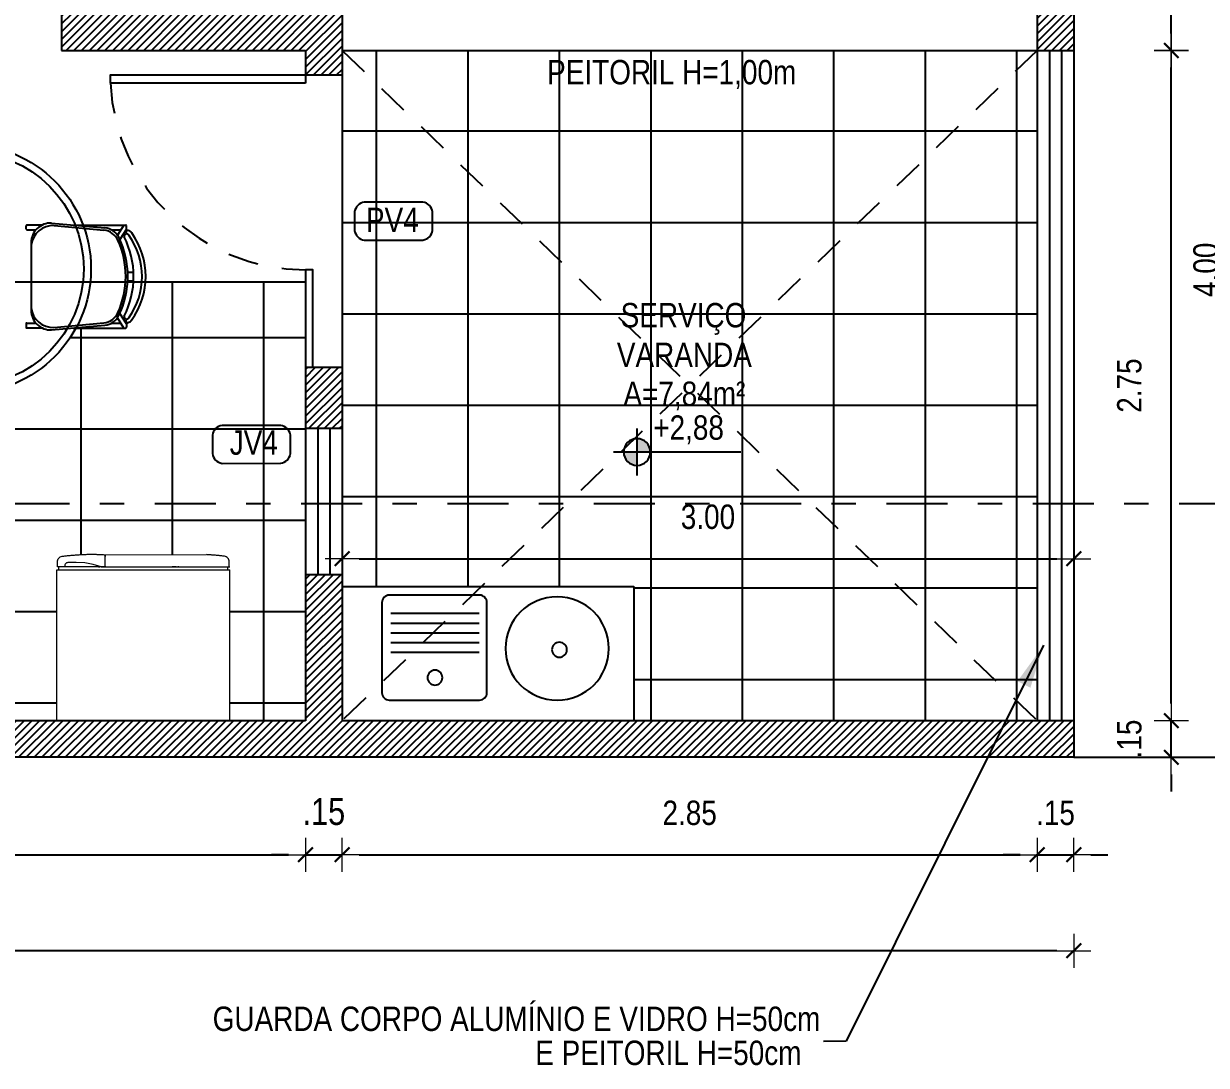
# Model space of a CAD drawing. Extents: x -263 to -176, y -135 to 681.
# Drawn here: x -217.447 to -212.598, y 646.416 to 650.691 of the extents above; entities that cross this region are included whole.
import ezdxf
from ezdxf.enums import TextEntityAlignment as Align

# ---------------------------------------------------------------- set-up
doc = ezdxf.new("R2010")
doc.units = 0
doc.header["$MEASUREMENT"] = 0
doc.header["$PDSIZE"] = -5
doc.linetypes.add('DASHDOT2', pattern=[0.5, 0.25, -0.125, 0, -0.125])
doc.linetypes.add('HIDDEN2', pattern=[0.1875, 0.125, -0.0625])
doc.layers.get('0').update_dxf_attribs({"linetype": 'CONTINUOUS'})
doc.layers.get('Defpoints').update_dxf_attribs({"linetype": 'CONTINUOUS'})
for name, color, linetype in [('01', 4, 'CONTINUOUS'), ('COBERTA', 6, 'CONTINUOUS'), ('COTA', 7, 'CONTINUOUS'), ('COTAS', 7, 'CONTINUOUS'), ('COTAS01', 7, 'CONTINUOUS'), ('DIVERSOS', 1, 'CONTINUOUS'), ('E-hatch', 8, 'CONTINUOUS'), ('E-txt-g', 3, 'CONTINUOUS'), ('ESPECIFICAÇÃO02', 7, 'CONTINUOUS'), ('LAYER7', 4, 'CONTINUOUS')]:
    doc.layers.add(name, color=color, linetype=linetype)
for name, color, linetype, lineweight in [('E-Cta-W', 7, 'CONTINUOUS', 20), ('E-Lay-9', 9, 'CONTINUOUS', 9), ('E-Pen-C', 4, 'CONTINUOUS', 15), ('E-Pen-G', 3, 'CONTINUOUS', 30), ('E-Txt-W', 7, 'CONTINUOUS', 20)]:
    doc.layers.add(name, color=color, linetype=linetype, lineweight=lineweight)
doc.styles.add('F2', font='swissc.ttf')
doc.styles.add('REG60', font='romans.shx', dxfattribs={"width": 0.8, "height": 0.15})
doc.styles.add('REG80', font='romans.shx', dxfattribs={"width": 0.8, "height": 0.2})
doc.dimstyles.new('DIMENSION-1', dxfattribs={"dimtxt": 0.11, "dimasz": 0.07, "dimexe": 1, "dimexo": 0, "dimgap": 0.12, "dimtad": 1, "dimzin": 7, "dimdsep": 46, "dimtxsty": 'F2', "dimblk1": 'TRACO', "dimblk2": 'TRACO', "dimsah": 1, "dimcen": 1, "dimse1": 1, "dimse2": 1, "dimclrd": 256, "dimclre": 256, "dimclrt": 6, "dimadec": 0, "dimazin": 0, "dimtfac": 1, "dimtix": 1, "dimtmove": 2, "dimatfit": 3, "dimldrblk": 'TRACO', "dimfxl": 1, "dimtolj": 1, "dimtzin": 0, "dimarcsym": 0})
doc.dimstyles.get("Standard").update_dxf_attribs({"dimtxt": 0.18, "dimasz": 0.18, "dimexe": 0.18, "dimexo": 0.0625, "dimgap": 0.09, "dimtad": 0, "dimtih": 1, "dimtoh": 1, "dimdec": 4, "dimzin": 0, "dimdsep": 46, "dimtxsty": 'Standard', "dimcen": 0.09, "dimadec": 0, "dimazin": 0, "dimtfac": 1, "dimtdec": 4, "dimtofl": 0, "dimtmove": 0, "dimatfit": 3, "dimfxl": 1, "dimtolj": 1, "dimtzin": 0, "dimarcsym": 0})
pattern_1 = [(90, (0, 0), (-0.375, 6e-17), []), (180, (0, 0), (-6e-17, -0.375), [])]

# ---------------------------------------------------------------- blocks, each defined once
blk = doc.blocks.new('A$C656368A0')
at = {"layer": 'COTAS01', "color": 8}
for p, q in [((0, 1.1964), (0, 0)), ((0, 1.1964), (0.5505, 1.1964)), ((0.1097, 0.997), (0.1097, 0.6345)), ((0.1497, 0.997), (0.1497, 0.6345)), ((0.1897, 0.997), (0.1897, 0.6345)), ((0.2298, 0.997), (0.2298, 0.6345)), ((0.2698, 0.997), (0.2698, 0.6345)), ((0, 0), (0.5505, 0))]:
    blk.add_line(p, q, dxfattribs=at)
for centre in [(0.3736, 0.8158), (0.2591, 0.3053)]:
    blk.add_circle(centre, 0.0307, dxfattribs=at)
at = {"layer": 'ESPECIFICAÇÃO02', "color": 8}
blk.add_lwpolyline([(0.4658, 0.6329, -0.414214), (0.4357, 0.6029), (0.0655, 0.6029, -0.414214), (0.0354, 0.6329), (0.0354, 1.0032, -0.414214), (0.0655, 1.0332), (0.4357, 1.0332, -0.414214), (0.4658, 1.0032)], format="xyb", close=True, dxfattribs=at)
blk.add_circle((0.2541, 0.3149), 0.212, dxfattribs=at)
blk = doc.blocks.new('Gelad-vs')
at = {"layer": 'E-Lay-9', "color": 8}
blk.add_line((-0.1988, 0.6175), (-0.1988, 0.6198), dxfattribs=at)
for points in [[(-0.7073, 0.5912), (-0.7069, 0.5951), (-0.7057, 0.5989), (-0.7042, 0.6024), (-0.7015, 0.6059), (-0.6984, 0.609), (-0.6949, 0.6109), (-0.6914, 0.6125), (-0.6876, 0.6136)], [(-0.7073, 0.5715), (-0.7073, 0.5912)], [(-0.6876, 0.6136), (-0.6841, 0.614), (-0.6806, 0.6144), (-0.6767, 0.6148), (-0.6733, 0.6152), (-0.6694, 0.6156), (-0.6659, 0.6159), (-0.662, 0.6163), (-0.6586, 0.6167), (-0.6551, 0.6171), (-0.6512, 0.6175), (-0.6477, 0.6179), (-0.6439, 0.6179), (-0.64, 0.6183), (-0.6365, 0.6186), (-0.6327, 0.619), (-0.6292, 0.6194), (-0.6257, 0.6194), (-0.6218, 0.6198), (-0.6183, 0.6198), (-0.6145, 0.6202)], [(-0.1988, 0.6198), (-0.6145, 0.6202)], [(-0.0027, 0.5715), (-0.0027, 0.5912), (-0.0031, 0.5951), (-0.0039, 0.5989), (-0.0058, 0.6024), (-0.0085, 0.6059), (-0.0112, 0.609), (-0.0147, 0.6109), (-0.0186, 0.6125), (-0.0224, 0.6136), (-0.0259, 0.614), (-0.0294, 0.6144), (-0.0333, 0.6148), (-0.0367, 0.6152), (-0.0406, 0.6156), (-0.0441, 0.6159), (-0.0476, 0.6163), (-0.0514, 0.6167), (-0.0549, 0.6171), (-0.0588, 0.6175), (-0.0623, 0.6179), (-0.0661, 0.6179), (-0.0696, 0.6183), (-0.0735, 0.6186), (-0.077, 0.619), (-0.0808, 0.6194), (-0.0843, 0.6194), (-0.0882, 0.6198), (-0.0917, 0.6198), (-0.0955, 0.6202), (-0.099, 0.6202), (-0.1029, 0.6206), (-0.1063, 0.6206), (-0.1102, 0.6206), (-0.1137, 0.621), (-0.1176, 0.621), (-0.121, 0.621), (-0.1249, 0.6214), (-0.1284, 0.6214), (-0.1323, 0.6214), (-0.1357, 0.6214), (-0.1396, 0.6214), (-0.1431, 0.6214), (-0.147, 0.6214), (-0.1504, 0.6214), (-0.1543, 0.6214), (-0.1578, 0.6214), (-0.1617, 0.6214), (-0.1651, 0.621), (-0.169, 0.621), (-0.1725, 0.621), (-0.1763, 0.6206), (-0.1798, 0.6206), (-0.1837, 0.6206), (-0.1872, 0.6202), (-0.1907, 0.6202), (-0.1945, 0.6198), (-0.1988, 0.6198)], [(-0.1988, 0.6159), (-0.1988, 0.6186)], [(-0.1988, 0.5695), (-0.1988, 0.6186), (-0.1988, 0.614)], [(-0.1988, 0.6175), (-0.1988, 0.6179)], [(-0.1988, 0.6167), (-0.1988, 0.6171)], [(-0.1988, 0.6159), (-0.1988, 0.6156), (-0.1988, 0.6156), (-0.1988, 0.6156), (-0.1988, 0.6156), (-0.1988, 0.6152), (-0.1988, 0.6152), (-0.1988, 0.6148), (-0.1988, 0.6148), (-0.1988, 0.6148), (-0.1988, 0.6144), (-0.1988, 0.614), (-0.1988, 0.6136), (-0.1988, 0.6136), (-0.1988, 0.6132), (-0.1988, 0.6128)], [(-0.1988, 0.6156), (-0.1988, 0.6159)], [(-0.1988, 0.6148), (-0.1988, 0.6156)], [(-0.1988, 0.614), (-0.1988, 0.6144)], [(-0.1988, 0.5695), (-0.1988, 0.614)], [(-0.1988, 0.6128), (-0.1988, 0.6128), (-0.1988, 0.6132)], [(-0.1988, 0.5707), (-0.1988, 0.6128)], [(-0.1821, 0.5695), (-0.1489, 0.5796), (-0.1149, 0.5858), (-0.0801, 0.5885), (-0.0456, 0.5873)], [(-0.0456, 0.5873), (-0.0433, 0.5869), (-0.0406, 0.5862), (-0.0383, 0.5846), (-0.0364, 0.5827), (-0.0348, 0.5808), (-0.0336, 0.5784), (-0.0329, 0.5757), (-0.0329, 0.5734)], [(-0.1988, 0.5695), (-0.71, 0.5695)], [(-0.71, -0.0613), (-0.71, 0.5572)], [(0, 0.5572), (-0.71, 0.5572)], [(-0.7073, 0.5711), (-0.7073, 0.5711), (-0.7073, 0.5711), (-0.7073, 0.5711), (-0.7073, 0.5711), (-0.7073, 0.5711), (-0.7073, 0.5711), (-0.7073, 0.5707), (-0.7069, 0.5699), (-0.7061, 0.5695), (-0.7057, 0.5695), (-0.7057, 0.5695), (-0.7057, 0.5695), (-0.7057, 0.5695), (-0.7057, 0.5695), (-0.7057, 0.5695)], [(-0.5012, 0.5695), (-0.7054, 0.5695)], [(-0.7015, 0.5572), (-0.7015, 0.5695)], [(-0.6791, 0.5695), (-0.6791, 0.5695), (-0.6791, 0.5695), (-0.6791, 0.5695), (-0.6791, 0.5695), (-0.6791, 0.5695), (-0.6791, 0.5695)], [(-0.5012, 0.5695), (-0.5, 0.5695), (-0.4989, 0.5695), (-0.4973, 0.5695), (-0.4969, 0.5695), (-0.4962, 0.5695)], [(-0.4989, 0.5695), (-0.5, 0.5695)], [(-0.4962, 0.5695), (-0.4962, 0.5695)], [(-0.4904, 0.5695), (-0.4904, 0.5695), (-0.4907, 0.5695), (-0.4907, 0.5695), (-0.4915, 0.5695), (-0.4919, 0.5695), (-0.4923, 0.5695), (-0.4927, 0.5695), (-0.4934, 0.5695), (-0.4942, 0.5695), (-0.495, 0.5695), (-0.4958, 0.5695), (-0.4962, 0.5695)], [(-0.4962, 0.5695), (-0.4962, 0.5695)], [(-0.4904, 0.5695), (-0.4737, 0.5695)], [(-0.4745, 0.5695), (-0.4904, 0.5695), (-0.4904, 0.5695), (-0.4904, 0.5695), (-0.4904, 0.5695), (-0.4904, 0.5695)], [(-0.2289, 0.5695), (-0.2289, 0.5695), (-0.2289, 0.5695), (-0.2289, 0.5695), (-0.2289, 0.5695), (-0.2289, 0.5695), (-0.2289, 0.5695), (-0.2289, 0.5695), (-0.2289, 0.5695), (-0.2289, 0.5695), (-0.2289, 0.5695), (-0.2289, 0.5695), (-0.2289, 0.5695), (-0.2289, 0.5695), (-0.2289, 0.5695), (-0.2289, 0.5695), (-0.2289, 0.5695), (-0.2289, 0.5695), (-0.2289, 0.5695), (-0.2289, 0.5695), (-0.2289, 0.5695)], [(-0.1988, 0.5722), (-0.1988, 0.5715)], [(-0.1988, 0.5695), (-0.1988, 0.5695), (-0.1988, 0.5695), (-0.1988, 0.5695), (-0.1988, 0.5707)], [(-0.1988, 0.5695), (-0.1988, 0.5707)], [(-0.1821, 0.5695), (-0.1988, 0.5695)], [(-0.198, 0.5695), (-0.198, 0.5695), (-0.198, 0.5695), (-0.198, 0.5695), (-0.198, 0.5695), (-0.198, 0.5695), (-0.198, 0.5695), (-0.198, 0.5695), (-0.198, 0.5695), (-0.198, 0.5695), (-0.198, 0.5695), (-0.198, 0.5695), (-0.198, 0.5695)], [(-0.198, 0.5695), (-0.1821, 0.5695), (-0.1821, 0.5695), (-0.1821, 0.5695), (-0.1821, 0.5695), (-0.1821, 0.5695)], [(-0.1821, 0.5695), (-0.1818, 0.5695), (-0.1818, 0.5695), (-0.1814, 0.5695), (-0.181, 0.5695), (-0.1806, 0.5695), (-0.1802, 0.5695), (-0.1798, 0.5695), (-0.1791, 0.5695), (-0.1783, 0.5695), (-0.1775, 0.5695), (-0.1763, 0.5695), (-0.1763, 0.5695)], [(-0.1763, 0.5695), (-0.1763, 0.5695)], [(-0.1763, 0.5695), (-0.1763, 0.5695)], [(-0.1709, 0.5695), (-0.1725, 0.5695), (-0.1736, 0.5695), (-0.1752, 0.5695), (-0.1756, 0.5695), (-0.1763, 0.5695)], [(-0.1736, 0.5695), (-0.1725, 0.5695)], [(-0.1709, 0.5695), (-0.0046, 0.5695)], [(-0.0329, 0.5715), (-0.0329, 0.5734)], [(-0.0329, 0.5715), (-0.0329, 0.5711), (-0.0325, 0.5711), (-0.0325, 0.5707), (-0.0325, 0.5707), (-0.0321, 0.5703), (-0.0321, 0.5703), (-0.0321, 0.5699), (-0.0317, 0.5699), (-0.0313, 0.5695), (-0.0313, 0.5695), (-0.0309, 0.5695), (-0.0309, 0.5695)], [(-0.0309, 0.5695), (-0.0309, 0.5695), (-0.0309, 0.5695), (-0.0309, 0.5695), (-0.0309, 0.5695), (-0.0309, 0.5695), (-0.0309, 0.5695), (-0.0309, 0.5695), (-0.0309, 0.5695)], [(-0.0085, 0.5572), (-0.0085, 0.5695)], [(-0.0046, 0.5695), (-0.0046, 0.5695), (-0.0046, 0.5695), (-0.0046, 0.5695), (-0.0046, 0.5695), (-0.0046, 0.5695), (-0.0046, 0.5695), (-0.0039, 0.5695), (-0.0035, 0.5699), (-0.0031, 0.5707), (-0.0031, 0.5711), (-0.0031, 0.5711), (-0.0031, 0.5711), (-0.0031, 0.5711), (-0.0031, 0.5711), (-0.0031, 0.5715)], [(0, -0.0613), (0, 0.5572)], [(0, -0.0613), (-0.71, -0.0613)]]:
    blk.add_lwpolyline(points, dxfattribs=at)
blk = doc.blocks.new('TRACO')
at = {"layer": 'E-Pen-C'}
for p, q in [((0, 1), (0, -1)), ((-1, 0), (1, 0))]:
    blk.add_line(p, q, dxfattribs=at)
at = {"layer": 'E-Pen-G'}
blk.add_line((-0.424, -0.424), (0.424, 0.424), dxfattribs=at)
blk = doc.blocks.new('*D394')
at = {"color": 4, "lineweight": -2}
blk.add_line((-220.0713, 647.2806), (-216.3613, 647.2806), dxfattribs=at)
at = {"layer": 'Defpoints', "color": 0, "linetype": 'Continuous'}
for p in [(-220.1413, 647.8305), (-216.2913, 647.8305), (-216.2913, 647.2806)]:
    blk.add_point(p, dxfattribs=at)
at = {"color": 4, "linetype": 'Continuous', "lineweight": -2, "xscale": 0.07, "yscale": 0.07, "zscale": 0.07, "rotation": 180}
blk.add_blockref('TRACO', (-220.1413, 647.2806), dxfattribs=at)
at = {"color": 4, "linetype": 'Continuous', "lineweight": -2, "xscale": 0.07, "yscale": 0.07, "zscale": 0.07}
blk.add_blockref('TRACO', (-216.2913, 647.2806), dxfattribs=at)
at = {"color": 4, "linetype": 'Continuous', "insert": (-218.2163, 647.452), "char_height": 0.1, "attachment_point": 5, "style": 'F2'}
blk.add_mtext('\\A1;3.85', dxfattribs=at)
blk = doc.blocks.new('*D395')
at = {"color": 4, "lineweight": -2}
for p, q in [((-216.3613, 647.2806), (-216.4313, 647.2806)), ((-216.2913, 647.2806), (-216.1413, 647.2806)), ((-216.0713, 647.2806), (-216.0013, 647.2806))]:
    blk.add_line(p, q, dxfattribs=at)
at = {"layer": 'Defpoints', "color": 0, "linetype": 'Continuous'}
for p in [(-216.2913, 647.8305), (-216.1413, 647.8305), (-216.1413, 647.2806)]:
    blk.add_point(p, dxfattribs=at)
at = {"color": 4, "linetype": 'Continuous', "lineweight": -2, "xscale": 0.07, "yscale": 0.07, "zscale": 0.07}
blk.add_blockref('TRACO', (-216.2913, 647.2806), dxfattribs=at)
at = {"color": 4, "linetype": 'Continuous', "lineweight": -2, "xscale": 0.07, "yscale": 0.07, "zscale": 0.07, "rotation": 180}
blk.add_blockref('TRACO', (-216.1413, 647.2806), dxfattribs=at)
at = {"color": 4, "linetype": 'Continuous', "insert": (-216.2163, 647.4571), "char_height": 0.11, "attachment_point": 5, "style": 'F2'}
blk.add_mtext('\\A1;.15', dxfattribs=at)
blk = doc.blocks.new('*D396')
at = {"color": 4, "lineweight": -2}
blk.add_line((-216.0713, 647.2806), (-213.3613, 647.2806), dxfattribs=at)
at = {"layer": 'Defpoints', "color": 0, "linetype": 'Continuous'}
for p in [(-216.1413, 647.8305), (-213.2913, 647.8305), (-213.2913, 647.2806)]:
    blk.add_point(p, dxfattribs=at)
at = {"color": 4, "linetype": 'Continuous', "lineweight": -2, "xscale": 0.07, "yscale": 0.07, "zscale": 0.07, "rotation": 180}
blk.add_blockref('TRACO', (-216.1413, 647.2806), dxfattribs=at)
at = {"color": 4, "linetype": 'Continuous', "lineweight": -2, "xscale": 0.07, "yscale": 0.07, "zscale": 0.07}
blk.add_blockref('TRACO', (-213.2913, 647.2806), dxfattribs=at)
at = {"color": 4, "linetype": 'Continuous', "insert": (-214.7163, 647.452), "char_height": 0.1, "attachment_point": 5, "style": 'F2'}
blk.add_mtext('\\A1;2.85', dxfattribs=at)
blk = doc.blocks.new('*D397')
at = {"color": 4, "lineweight": -2}
for p, q in [((-213.3613, 647.2806), (-213.4313, 647.2806)), ((-213.2913, 647.2806), (-213.1413, 647.2806)), ((-213.0713, 647.2806), (-213.0013, 647.2806))]:
    blk.add_line(p, q, dxfattribs=at)
at = {"layer": 'Defpoints', "color": 0, "linetype": 'Continuous'}
for p in [(-213.2913, 647.8305), (-213.1413, 647.8305), (-213.1413, 647.2806)]:
    blk.add_point(p, dxfattribs=at)
at = {"color": 4, "linetype": 'Continuous', "lineweight": -2, "xscale": 0.07, "yscale": 0.07, "zscale": 0.07}
blk.add_blockref('TRACO', (-213.2913, 647.2806), dxfattribs=at)
at = {"color": 4, "linetype": 'Continuous', "lineweight": -2, "xscale": 0.07, "yscale": 0.07, "zscale": 0.07, "rotation": 180}
blk.add_blockref('TRACO', (-213.1413, 647.2806), dxfattribs=at)
at = {"color": 4, "linetype": 'Continuous', "insert": (-213.2163, 647.452), "char_height": 0.1, "attachment_point": 5, "style": 'F2'}
blk.add_mtext('\\A1;.15', dxfattribs=at)
blk = doc.blocks.new('*D398')
at = {"color": 4, "lineweight": -2}
for p, q in [((-212.7416, 647.9005), (-212.7416, 647.9705)), ((-212.7416, 647.6805), (-212.7416, 647.8305)), ((-212.7416, 647.6105), (-212.7416, 647.5405))]:
    blk.add_line(p, q, dxfattribs=at)
at = {"layer": 'Defpoints', "color": 0, "linetype": 'Continuous'}
for p in [(-213.1413, 647.8305), (-212.7416, 647.8305), (-213.1413, 647.6805)]:
    blk.add_point(p, dxfattribs=at)
at = {"color": 4, "linetype": 'Continuous', "lineweight": -2, "xscale": 0.07, "yscale": 0.07, "zscale": 0.07}
for p, rotation in [((-212.7416, 647.8305), 270), ((-212.7416, 647.6805), 90)]:
    blk.add_blockref('TRACO', p, dxfattribs=dict(at, rotation=rotation))
at = {"color": 4, "linetype": 'Continuous', "insert": (-212.913, 647.7555), "char_height": 0.1, "attachment_point": 5, "rotation": 90, "style": 'F2'}
blk.add_mtext('\\A1;.15', dxfattribs=at)
blk = doc.blocks.new('*D399')
at = {"color": 4, "lineweight": -2}
blk.add_line((-212.7416, 647.9005), (-212.7416, 650.5105), dxfattribs=at)
at = {"layer": 'Defpoints', "color": 0, "linetype": 'Continuous'}
for p in [(-213.1413, 650.5805), (-212.7416, 650.5805), (-213.1413, 647.8305)]:
    blk.add_point(p, dxfattribs=at)
at = {"color": 4, "linetype": 'Continuous', "lineweight": -2, "xscale": 0.07, "yscale": 0.07, "zscale": 0.07}
for p, rotation in [((-212.7416, 650.5805), 90), ((-212.7416, 647.8305), 270)]:
    blk.add_blockref('TRACO', p, dxfattribs=dict(at, rotation=rotation))
at = {"color": 4, "linetype": 'Continuous', "insert": (-212.913, 649.2055), "char_height": 0.1, "attachment_point": 5, "rotation": 90, "style": 'F2'}
blk.add_mtext('\\A1;2.75', dxfattribs=at)
blk = doc.blocks.new('*D400')
at = {"color": 4, "lineweight": -2}
blk.add_line((-212.7416, 650.6505), (-212.7416, 651.4605), dxfattribs=at)
at = {"layer": 'Defpoints', "color": 0, "linetype": 'Continuous'}
for p in [(-213.2913, 651.5305), (-212.7416, 651.5305), (-213.1413, 650.5805)]:
    blk.add_point(p, dxfattribs=at)
at = {"color": 4, "linetype": 'Continuous', "lineweight": -2, "xscale": 0.07, "yscale": 0.07, "zscale": 0.07}
for p, rotation in [((-212.7416, 651.5305), 90), ((-212.7416, 650.5805), 270)]:
    blk.add_blockref('TRACO', p, dxfattribs=dict(at, rotation=rotation))
at = {"color": 4, "linetype": 'Continuous', "insert": (-212.913, 651.0555), "char_height": 0.1, "attachment_point": 5, "rotation": 90, "style": 'F2'}
blk.add_mtext('\\A1;.95', dxfattribs=at)
blk = doc.blocks.new('*D402')
at = {"color": 4, "lineweight": -2}
blk.add_line((-212.4292, 647.7505), (-212.4292, 651.6105), dxfattribs=at)
at = {"layer": 'Defpoints', "color": 0, "linetype": 'Continuous'}
for p in [(-213.1413, 651.6805), (-212.4292, 651.6805), (-213.1413, 647.6805)]:
    blk.add_point(p, dxfattribs=at)
at = {"color": 4, "linetype": 'Continuous', "lineweight": -2, "xscale": 0.07, "yscale": 0.07, "zscale": 0.07}
for p, rotation in [((-212.4292, 651.6805), 90), ((-212.4292, 647.6805), 270)]:
    blk.add_blockref('TRACO', p, dxfattribs=dict(at, rotation=rotation))
at = {"color": 4, "linetype": 'Continuous', "insert": (-212.6005, 649.6805), "char_height": 0.1, "attachment_point": 5, "rotation": 90, "style": 'F2'}
blk.add_mtext('\\A1;4.00', dxfattribs=at)
blk = doc.blocks.new('*D407')
at = {"color": 4, "lineweight": -2}
blk.add_line((-221.0213, 651.8916), (-217.3613, 651.8916), dxfattribs=at)
at = {"layer": 'Defpoints', "color": 0, "linetype": 'Continuous'}
for p in [(-217.2913, 651.8916), (-217.2913, 650.7305), (-221.0913, 649.9305)]:
    blk.add_point(p, dxfattribs=at)
at = {"color": 4, "linetype": 'Continuous', "lineweight": -2, "xscale": 0.07, "yscale": 0.07, "zscale": 0.07, "rotation": 180}
blk.add_blockref('TRACO', (-221.0913, 651.8916), dxfattribs=at)
at = {"color": 4, "linetype": 'Continuous', "lineweight": -2, "xscale": 0.07, "yscale": 0.07, "zscale": 0.07}
blk.add_blockref('TRACO', (-217.2913, 651.8916), dxfattribs=at)
at = {"color": 4, "linetype": 'Continuous', "insert": (-219.1913, 652.0629), "char_height": 0.1, "attachment_point": 5, "style": 'F2'}
blk.add_mtext('\\A1;3.80', dxfattribs=at)
blk = doc.blocks.new('*D409')
at = {"color": 4, "lineweight": -2}
blk.add_line((-217.0713, 651.8916), (-216.3613, 651.8916), dxfattribs=at)
at = {"layer": 'Defpoints', "color": 0, "linetype": 'Continuous'}
for p in [(-216.2913, 651.8916), (-217.1413, 651.5305), (-216.2913, 650.5805)]:
    blk.add_point(p, dxfattribs=at)
at = {"color": 4, "linetype": 'Continuous', "lineweight": -2, "xscale": 0.07, "yscale": 0.07, "zscale": 0.07, "rotation": 180}
blk.add_blockref('TRACO', (-217.1413, 651.8916), dxfattribs=at)
at = {"color": 4, "linetype": 'Continuous', "lineweight": -2, "xscale": 0.07, "yscale": 0.07, "zscale": 0.07}
blk.add_blockref('TRACO', (-216.2913, 651.8916), dxfattribs=at)
at = {"color": 4, "linetype": 'Continuous', "insert": (-216.7163, 652.0629), "char_height": 0.1, "attachment_point": 5, "style": 'F2'}
blk.add_mtext('\\A1;.85', dxfattribs=at)
blk = doc.blocks.new('*D410')
at = {"color": 4, "lineweight": -2}
for p, q in [((-216.3613, 651.8916), (-216.4313, 651.8916)), ((-216.2913, 651.8916), (-216.1413, 651.8916)), ((-216.0713, 651.8916), (-216.0013, 651.8916))]:
    blk.add_line(p, q, dxfattribs=at)
at = {"layer": 'Defpoints', "color": 0, "linetype": 'Continuous'}
for p in [(-216.1413, 651.8916), (-216.1413, 650.7305), (-216.2913, 650.5805)]:
    blk.add_point(p, dxfattribs=at)
at = {"color": 4, "linetype": 'Continuous', "lineweight": -2, "xscale": 0.07, "yscale": 0.07, "zscale": 0.07}
blk.add_blockref('TRACO', (-216.2913, 651.8916), dxfattribs=at)
at = {"color": 4, "linetype": 'Continuous', "lineweight": -2, "xscale": 0.07, "yscale": 0.07, "zscale": 0.07, "rotation": 180}
blk.add_blockref('TRACO', (-216.1413, 651.8916), dxfattribs=at)
at = {"color": 4, "linetype": 'Continuous', "insert": (-216.2163, 652.0629), "char_height": 0.1, "attachment_point": 5, "style": 'F2'}
blk.add_mtext('\\A1;.15', dxfattribs=at)
blk = doc.blocks.new('*D414')
at = {"color": 4, "lineweight": -2}
blk.add_line((-213.2113, 646.8867), (-228.7713, 646.8867), dxfattribs=at)
at = {"layer": 'Defpoints', "color": 0, "linetype": 'Continuous'}
for p in [(-228.8413, 647.6805), (-213.1413, 647.6805), (-228.8413, 646.8867)]:
    blk.add_point(p, dxfattribs=at)
at = {"color": 4, "linetype": 'Continuous', "lineweight": -2, "xscale": 0.07, "yscale": 0.07, "zscale": 0.07, "rotation": 180}
blk.add_blockref('TRACO', (-228.8413, 646.8867), dxfattribs=at)
at = {"color": 4, "linetype": 'Continuous', "lineweight": -2, "xscale": 0.07, "yscale": 0.07, "zscale": 0.07}
blk.add_blockref('TRACO', (-213.1413, 646.8867), dxfattribs=at)
at = {"color": 4, "linetype": 'Continuous', "insert": (-220.9913, 647.058), "char_height": 0.1, "attachment_point": 5, "style": 'F2'}
blk.add_mtext('\\A1;15.70', dxfattribs=at)
blk = doc.blocks.new('*D424')
at = {"color": 4, "lineweight": -2}
blk.add_line((-216.0713, 648.4953), (-213.2113, 648.4953), dxfattribs=at)
at = {"layer": 'Defpoints', "color": 0, "linetype": 'Continuous'}
for p in [(-213.1413, 648.6589), (-213.1413, 648.4953), (-216.1413, 648.4305)]:
    blk.add_point(p, dxfattribs=at)
at = {"color": 4, "linetype": 'Continuous', "lineweight": -2, "xscale": 0.07, "yscale": 0.07, "zscale": 0.07, "rotation": 180}
blk.add_blockref('TRACO', (-216.1413, 648.4953), dxfattribs=at)
at = {"color": 4, "linetype": 'Continuous', "lineweight": -2, "xscale": 0.07, "yscale": 0.07, "zscale": 0.07}
blk.add_blockref('TRACO', (-213.1413, 648.4953), dxfattribs=at)
at = {"color": 4, "linetype": 'Continuous', "insert": (-214.6413, 648.6666), "char_height": 0.1, "attachment_point": 5, "style": 'F2'}
blk.add_mtext('\\A1;3.00', dxfattribs=at)
blk = doc.blocks.new('TXT-AMB75')
at = {"layer": 'E-txt-g', "style": 'REG80', "width": 0.8, "flags": 8}
blk.add_attdef('TXT', text='', height=0.2, dxfattribs=at).set_placement((0.0055, 0.2964), align=Align.CENTER)
at = {"layer": 'E-Txt-W', "style": 'REG60', "width": 0.8, "flags": 8}
blk.add_attdef('TXT', text='', height=0.15, dxfattribs=at).set_placement((0.0055, 0.0271), align=Align.CENTER)
blk = doc.blocks.new('NIVEL')
at = {"layer": 'DIVERSOS'}
h = blk.add_hatch(color=7, dxfattribs=at)
h.paths.add_polyline_path([(0, 0.137, 0.414214), (-0.137, 0), (0, 0)])
h.paths.add_polyline_path([(0, 0), (0, -0.137, 0.414214), (0.137, 0)])
at = {"layer": 'DIVERSOS', "color": 7}
for p, q in [((0, 0.242), (0, -0.242)), ((1.067, 0), (-0.242, 0))]:
    blk.add_line(p, q, dxfattribs=at)
blk.add_circle((0, 0), 0.137, dxfattribs=at)

msp = doc.modelspace()

# ---------------------------------------------------------------- hatches: boundary and pattern name
h = msp.add_hatch()
h.set_pattern_fill('ANSI37,_O', color=8, scale=3, angle=45)
h.set_pattern_definition(pattern_1)
h.paths.add_polyline_path([(-214.7163, 649.2055), (-213.2913, 650.5805), (-216.1413, 650.5805)])
h.paths.add_polyline_path([(-215.2188, 648.7206), (-214.9854, 648.9458, -0.290997), (-214.9431, 648.9866), (-214.7163, 649.2055), (-216.1413, 650.5805), (-216.1413, 650.4805), (-216.1413, 649.2805), (-216.1413, 649.0305), (-216.1413, 648.7206)])
h.paths.add_polyline_path([(-214.7163, 649.2055), (-214.2138, 648.7206), (-213.2913, 648.7206), (-213.2913, 650.5805)])
h.paths.add_polyline_path([(-214.2138, 648.7206), (-213.2913, 647.8305), (-213.2913, 648.7206)])
h.paths.add_polyline_path([(-214.8774, 648.9329, -1), (-214.987, 648.9329), (-214.9988, 648.9329), (-215.2188, 648.7206), (-214.2138, 648.7206), (-214.7163, 649.2055), (-214.9322, 648.9972), (-214.9322, 648.9877, -0.414214)])
h = msp.add_hatch()
h.set_pattern_fill('ANSI37,_O', color=8, scale=3, angle=45)
h.set_pattern_definition([(90, (-5.337, -84.472), (-0.375, 6e-17), []), (180, (-5.337, -84.472), (-6e-17, -0.375), [])])
h.paths.add_polyline_path([(-216.2913, 649.0589), (-216.2913, 649.2805), (-216.2913, 649.6305), (-216.9471, 649.6305, -0.1388), (-217.004, 649.4743, -0.127413), (-217.0146, 649.4655, -0.479601), (-217.0268, 649.4668), (-217.0257, 649.4585), (-217.0257, 649.4446, -0.414214), (-217.0287, 649.4416), (-217.2326, 649.4417, -0.171632), (-217.485, 649.2138), (-217.4851, 649.0101), (-217.502, 649.0101), (-217.5102, 649.0112, -0.479601), (-217.509, 648.999, -0.127408), (-217.5178, 648.9884, -0.323091), (-217.875, 648.9886, -0.127413), (-217.8838, 648.9992, -0.479601), (-217.8825, 649.0114), (-217.8907, 649.0103), (-217.9046, 649.0103, -0.414214), (-217.9076, 649.0133), (-217.9075, 649.2276, -0.157209), (-218.1318, 649.446), (-218.3477, 649.4461), (-218.3477, 649.463), (-218.3466, 649.4712, -0.479601), (-218.3588, 649.47, -0.127408), (-218.3694, 649.4788, -0.135022), (-218.4258, 649.6305), (-219.2913, 649.6305), (-219.2913, 649.3305), (-220.1413, 649.3305), (-220.1413, 649.1805), (-220.1413, 649.1305), (-219.4913, 649.1305), (-219.4913, 649.0873), (-219.4713, 649.0873), (-219.4713, 649.0474), (-219.4913, 649.0474), (-219.4913, 648.9803), (-219.4713, 648.9803), (-219.4713, 648.9404), (-219.4913, 648.9404), (-219.4913, 648.8539), (-219.4713, 648.8539), (-219.4713, 648.814), (-219.4913, 648.814), (-219.4913, 648.747), (-219.4713, 648.747), (-219.4713, 648.7071), (-219.4913, 648.7071), (-219.4913, 648.6206), (-219.4713, 648.6206), (-219.4713, 648.5807), (-219.4913, 648.5807), (-219.4913, 648.5136), (-219.4713, 648.5136), (-219.4713, 648.4737), (-219.4913, 648.4737), (-219.4913, 648.4305), (-220.1413, 648.4305), (-220.1413, 648.3305), (-217.5639, 648.3305), (-217.5639, 647.8305), (-217.3115, 647.8305), (-217.3115, 648.4489), (-217.303, 648.4489), (-217.303, 648.4613), (-217.3069, 648.4613), (-217.3088, 648.4613), (-217.3088, 648.4849), (-217.3076, 648.4907), (-217.3057, 648.4942), (-217.3008, 648.5005), (-217.2968, 648.5027), (-217.2904, 648.5052), (-217.2856, 648.5058), (-217.2821, 648.5062), (-217.2782, 648.5066), (-217.2748, 648.5069), (-217.2709, 648.5073), (-217.2674, 648.5077), (-217.2639, 648.5081), (-217.2601, 648.5085), (-217.2566, 648.5089), (-217.2527, 648.5093), (-217.2492, 648.5096), (-217.2454, 648.5096), (-217.2419, 648.51), (-217.238, 648.5104), (-217.2311, 648.5112), (-217.2272, 648.5112), (-217.2233, 648.5116), (-217.2198, 648.5116), (-217.216, 648.512), (-217.2125, 648.512), (-217.2086, 648.5124), (-217.2013, 648.5124), (-217.1978, 648.5127), (-217.1904, 648.5127), (-217.1866, 648.5131), (-217.1831, 648.5131), (-217.1792, 648.5131), (-217.1758, 648.5131), (-217.1719, 648.5131), (-217.1684, 648.5131), (-217.1645, 648.5131), (-217.1611, 648.5131), (-217.1572, 648.5131), (-217.1537, 648.5131), (-217.1498, 648.5131), (-217.1464, 648.5127), (-217.1425, 648.5127), (-217.139, 648.5127), (-217.1351, 648.5124), (-217.1317, 648.5124), (-217.1278, 648.5124), (-217.1243, 648.512), (-217.1208, 648.512), (-217.117, 648.5116), (-217.1127, 648.5116), (-216.697, 648.512), (-216.6931, 648.5116), (-216.6897, 648.5116), (-216.6858, 648.5112), (-216.6823, 648.5112), (-216.6788, 648.5108), (-216.675, 648.5104), (-216.6715, 648.51), (-216.6676, 648.5096), (-216.6638, 648.5096), (-216.6603, 648.5093), (-216.6564, 648.5089), (-216.6494, 648.5081), (-216.6456, 648.5077), (-216.6421, 648.5073), (-216.6382, 648.5069), (-216.6348, 648.5066), (-216.6309, 648.5062), (-216.6274, 648.5058), (-216.6239, 648.5054), (-216.6201, 648.5042), (-216.6138, 648.5014), (-216.6079, 648.4956), (-216.6048, 648.4884), (-216.6042, 648.483), (-216.6042, 648.4613), (-216.61, 648.4613), (-216.61, 648.4489), (-216.6015, 648.4489), (-216.6015, 647.8305), (-216.2913, 647.8305), (-216.2913, 648.0419), (-216.2913, 648.4419), (-216.2913, 648.6589)])
h.paths.add_polyline_path([(-218.7376, 648.6538, -1), (-218.8472, 648.6538, -1)], flags=16)
h.paths.add_polyline_path([(-219.0153, 648.8044), (-218.2618, 648.8044), (-218.2618, 649.0023), (-219.0153, 649.0023)], flags=24)
h.paths.add_polyline_path([(-218.9795, 648.9865), (-218.2975, 648.9865), (-218.2975, 649.1594), (-218.9795, 649.1594)], flags=24)
h.paths.add_polyline_path([(-219.2003, 649.1361), (-218.0612, 649.1361), (-218.0612, 649.3254), (-219.2003, 649.3254)], flags=24)
h.paths.add_polyline_path([(-219.0726, 648.5733), (-219.0726, 648.8834), (-219.303, 648.8834), (-219.303, 648.5733)], flags=24)
h.paths.add_polyline_path([(-218.7587, 648.6406), (-218.3169, 648.6406), (-218.3169, 648.8379), (-218.7587, 648.8379)], flags=24)
h = msp.add_hatch()
h.set_pattern_fill('ANSI37,_O', color=8, scale=3, angle=45)
h.set_pattern_definition(pattern_1)
h.paths.add_polyline_path([(-216.1413, 648.8455), (-216.1413, 648.4305), (-216.1413, 648.381), (-215.5708, 648.381), (-215.0894, 648.8455)])
h.paths.add_polyline_path([(-214.9448, 648.381), (-214.9448, 647.8305), (-213.2913, 647.8305), (-214.3431, 648.8455), (-215.0894, 648.8455), (-215.5708, 648.381)])
at = {"layer": 'E-hatch'}
h = msp.add_hatch(dxfattribs=at)
h.set_pattern_fill('ANSI31', color=256, scale=0.18, style=0)
h.paths.add_polyline_path([(-219.7895, 651.6805), (-219.7895, 651.5305), (-219.0831, 651.5305), (-216.1413, 651.5305), (-213.2913, 651.5305), (-213.2913, 650.5805), (-213.1413, 650.5805), (-213.1413, 651.6805)])
h = msp.add_hatch(dxfattribs=at)
h.set_pattern_fill('ANSI31', color=256, scale=0.18, style=0)
h.paths.add_polyline_path([(-217.2913, 650.7305), (-217.2913, 650.5805), (-216.2913, 650.5805), (-216.2913, 650.4805), (-216.1413, 650.4805), (-216.1413, 650.7305)])
h = msp.add_hatch(dxfattribs=at)
h.set_pattern_fill('ANSI31', color=256, scale=0.18, style=0)
h.paths.add_polyline_path([(-213.1413, 647.6805), (-213.1413, 647.8305), (-216.1413, 647.8305), (-216.1413, 648.381), (-216.1413, 648.4305), (-216.2913, 648.4305), (-216.2913, 647.8305), (-219.7895, 647.8305), (-219.7895, 647.6805)])
h.paths.add_polyline_path([(-216.2913, 649.0305), (-216.1413, 649.0305), (-216.1413, 649.2805), (-216.2913, 649.2805)])

# ---------------------------------------------------------------- linework, layer by layer
at = {"color": 5, "linetype": 'Continuous'}
for p, q in [((-213.1413, 651.6805), (-213.1413, 650.5805)), ((-213.2913, 651.5305), (-213.2913, 650.5805)), ((-217.2913, 650.7305), (-217.2913, 650.5805)), ((-216.1413, 650.7305), (-216.1413, 650.4805)), ((-217.2913, 650.5805), (-216.2913, 650.5805)), ((-216.2913, 650.5805), (-216.2913, 650.4805)), ((-213.2913, 650.5805), (-213.1413, 650.5805)), ((-216.2913, 650.4805), (-216.1413, 650.4805)), ((-216.2913, 649.2805), (-216.2913, 649.0305)), ((-216.2913, 649.2805), (-216.1413, 649.2805)), ((-216.1413, 649.2805), (-216.1413, 649.0305)), ((-216.2913, 649.0305), (-216.1413, 649.0305)), ((-216.2913, 648.4305), (-216.2913, 648.4305)), ((-216.2913, 648.4305), (-216.2913, 647.8305)), ((-216.2913, 648.4305), (-216.1413, 648.4305)), ((-216.1413, 648.4305), (-216.1413, 647.8305)), ((-216.1413, 648.0419), (-216.1413, 647.8305)), ((-216.2913, 647.8305), (-220.1413, 647.8305)), ((-213.1413, 647.8305), (-216.1413, 647.8305)), ((-213.1413, 647.8305), (-213.1413, 647.6805)), ((-213.1413, 647.6805), (-228.8413, 647.6805))]:
    msp.add_line(p, q, dxfattribs=at)
at = {"color": 6, "linetype": 'Continuous'}
msp.add_line((-216.1413, 650.5805), (-213.2913, 650.5805), dxfattribs=at)
at = {"color": 8, "linetype": 'HIDDEN2'}
for p, q in [((-216.1413, 650.5805), (-213.2913, 647.8305)), ((-213.2913, 650.5805), (-216.1413, 647.8305))]:
    msp.add_line(p, q, dxfattribs=at)
at = {"color": 8, "linetype": 'Continuous'}
for p, q in [((-213.2913, 650.5805), (-213.2913, 647.8305)), ((-213.1413, 650.5805), (-213.1413, 647.8305)), ((-216.1413, 650.4805), (-216.1413, 649.2805)), ((-219.2913, 649.6305), (-216.2913, 649.6305)), ((-216.2913, 649.0305), (-216.2913, 648.4305)), ((-216.1413, 649.0305), (-216.1413, 648.4305))]:
    msp.add_line(p, q, dxfattribs=at)
at = {"color": 7, "linetype": 'Continuous'}
for p, q in [((-213.2413, 650.5805), (-213.2413, 647.8305)), ((-213.1913, 650.5805), (-213.1913, 647.8305)), ((-216.2413, 649.0305), (-216.2413, 648.4305)), ((-216.1913, 649.0305), (-216.1913, 648.4305))]:
    msp.add_line(p, q, dxfattribs=at)
at = {"color": 2, "linetype": 'DASHDOT2'}
msp.add_line((-210.0595, 648.7206), (-247.4084, 648.7206), dxfattribs=at)
at = {"color": 7, "linetype": 'Continuous'}
for points in [[(-216.2913, 650.4467), (-217.091, 650.4467), (-217.091, 650.4805), (-216.2913, 650.4805)], [(-216.2913, 649.2805), (-216.2613, 649.2805), (-216.2613, 649.6805), (-216.2913, 649.6805)]]:
    msp.add_lwpolyline(points, close=True, dxfattribs=at)
at = {"color": 8}
for radius in [0.51, 0.48]:
    msp.add_circle((-217.681, 649.6846), radius, dxfattribs=at)
at = {"color": 8, "linetype": 'HIDDEN2'}
msp.add_arc((-216.2909, 650.4813), 0.8008, 182.4771, 269.977, dxfattribs=at)
at = {"layer": '01', "color": 8}
for p, q in [((-217.4369, 649.8474, -5.8132), (-217.4369, 649.8614, -5.8132)), ((-217.4339, 649.8644, -5.8132), (-217.371, 649.8644, -5.8132)), ((-217.3325, 649.8723, -5.8132), (-217.1139, 649.8526, -5.8132)), ((-217.3225, 649.8618, -5.8132), (-217.1179, 649.8427, -5.8132)), ((-217.2442, 649.8643, -5.8132), (-217.0275, 649.8642, -5.8132)), ((-217.0359, 649.8642, -5.8132), (-217.0626, 649.8228, -5.8132)), ((-217.0255, 649.8472, -5.8132), (-217.0255, 649.8622, -5.8132)), ((-217.4339, 649.8444, -5.8132), (-217.3969, 649.8444, -5.8132)), ((-217.0865, 649.8442, -5.8132), (-217.0488, 649.8442, -5.8132)), ((-217.0255, 649.8473, -5.8132), (-217.053, 649.8048, -5.8132)), ((-217.4162, 649.7924, -5.8132), (-217.4163, 649.5138, -5.8132)), ((-217.0202, 649.6704, -5.8132), (-216.9966, 649.6704, -5.8132)), ((-217.0202, 649.6354, -5.8132), (-216.9967, 649.6354, -5.8132)), ((-217.0361, 649.4416, -5.8132), (-217.0628, 649.4831, -5.8132)), ((-217.0257, 649.4585, -5.8132), (-217.0532, 649.5011, -5.8132)), ((-217.4371, 649.4588, -5.8132), (-217.4371, 649.4448, -5.8132)), ((-217.4341, 649.4618, -5.8132), (-217.3971, 649.4618, -5.8132)), ((-217.4341, 649.4418, -5.8132), (-217.3712, 649.4418, -5.8132)), ((-217.3328, 649.4339, -5.8132), (-217.1141, 649.4533, -5.8132)), ((-217.3228, 649.4443, -5.8132), (-217.1181, 649.4632, -5.8132)), ((-217.2444, 649.4417, -5.8132), (-217.0287, 649.4416, -5.8132)), ((-217.0867, 649.4617, -5.8132), (-217.049, 649.4616, -5.8132)), ((-217.0257, 649.4586, -5.8132), (-217.0257, 649.4446, -5.8132))]:
    msp.add_line(p, q, dxfattribs=at)
for centre, radius, start, end in [((-217.4339, 649.8614, -5.8132), 0.003, 89.9718, 179.9718), ((-217.3362, 649.7924, -5.8132), 0.08, 87.4025, 179.9718), ((-217.3276, 649.7732, -5.8132), 0.0887, 86.7195, 174.3793), ((-217.0275, 649.8622, -5.8132), 0.002, 359.9718, 89.9718), ((-217.4339, 649.8474, -5.8132), 0.003, 179.9718, 269.9718), ((-217.1244, 649.773, -5.8132), 0.07, 24.2357, 84.6719), ((-217.1201, 649.7828, -5.8132), 0.07, 26.3671, 84.8505), ((-217.3819, 649.6531, -5.8132), 0.3622, 333.5765, 26.3671), ((-217.0251, 649.8177, -5.8132), 0.01, 64.8263, 189.6423), ((-217.3584, 649.6531, -5.8132), 0.3622, 333.2092, 26.7343), ((-217.02, 649.8348, -5.8132), 0.00782, 44.6462, 240.1609), ((-217.0262, 649.8154, -5.8132), 0.0125, 36.8417, 64.8263), ((-217.2515, 649.653, -5.8132), 0.2902, 324.1159, 35.8276), ((-217.0262, 649.8154, -5.8132), 0.0275, 36.5146, 64.8263), ((-217.2515, 649.653, -5.8132), 0.3052, 324.0956, 35.848), ((-217.3908, 649.6531, -5.8132), 0.3622, 335.7079, 24.2357), ((-217.3277, 649.5329, -5.8132), 0.0887, 185.5643, 273.224), ((-217.3363, 649.5138, -5.8132), 0.08, 179.9718, 272.541), ((-217.1245, 649.5329, -5.8132), 0.07, 275.2717, 335.7079), ((-217.1203, 649.5231, -5.8132), 0.07, 275.093, 333.5765), ((-217.0253, 649.4882, -5.8132), 0.01, 170.3012, 295.1172), ((-217.0202, 649.471, -5.8132), 0.00782, 119.7827, 315.2973), ((-217.0263, 649.4904, -5.8132), 0.0125, 295.1172, 323.1019), ((-217.0263, 649.4904, -5.8132), 0.0275, 295.1172, 323.4289), ((-217.4341, 649.4588, -5.8132), 0.003, 89.9718, 179.9718), ((-217.4341, 649.4448, -5.8132), 0.003, 179.9718, 269.9718), ((-217.0287, 649.4446, -5.8132), 0.003, 269.9718, 359.9718)]:
    msp.add_arc(centre, radius, start, end, dxfattribs=at)
at = {"layer": 'COBERTA', "color": 8, "linetype": 'Continuous'}
msp.add_line((-213.1413, 647.6805), (-211.6413, 647.6805), dxfattribs=at)
at = {"layer": 'COTA', "color": 4, "linetype": 'Continuous'}
for points in [[(-215.7702, 649.9182, 0.331371), (-215.8102, 649.9581), (-216.0503, 649.9579, 0.332506), (-216.0903, 649.9182), (-216.0903, 649.8424, 0.330378), (-216.0503, 649.8022), (-215.8102, 649.8025, 0.331371), (-215.7702, 649.8424)], [(-216.3532, 649.0024, 0.331371), (-216.3932, 649.0424), (-216.6334, 649.0421, 0.332506), (-216.6734, 649.0024), (-216.6734, 648.9267, 0.330378), (-216.6334, 648.8864), (-216.3932, 648.8867, 0.331371), (-216.3532, 648.9267)]]:
    msp.add_lwpolyline(points, format="xyb", close=True, dxfattribs=at)

# ---------------------------------------------------------------- block references
ref = msp.add_blockref('TXT-AMB75', (-214.7455, 649.2283), dxfattribs=dict(xscale=0.7290000000000001, yscale=0.7290000000000001, zscale=0.7290000000000001))
ref.add_attrib('TXT', 'SERVIÇO', dxfattribs={"layer": 'E-txt-g', "color": 2, "height": 0.1, "style": 'F2'}).set_placement((-214.7416, 649.4444), align=Align.CENTER)
ref = msp.add_blockref('TXT-AMB75', (-214.742, 649.0653), dxfattribs=dict(xscale=0.7290000000000001, yscale=0.7290000000000001, zscale=0.7290000000000001))
ref.add_attrib('TXT', 'VARANDA', dxfattribs={"layer": 'E-txt-g', "color": 2, "height": 0.1, "style": 'F2'}).set_placement((-214.738, 649.2814), align=Align.CENTER)
ref.add_attrib('TXT', 'A=7,84m²', dxfattribs={"layer": 'E-Txt-W', "height": 0.1, "style": 'F2'}).set_placement((-214.738, 649.122), align=Align.CENTER)
at = {"layer": 'COTAS', "ltscale": 0.35, "xscale": -1, "rotation": 90}
msp.add_blockref('A$C656368A0', (-214.9448, 648.381), dxfattribs=at)
at = {"layer": 'E-Lay-9', "color": 8, "xscale": -1}
msp.add_blockref('Gelad-vs', (-217.3115, 647.8918), dxfattribs=at)
at = {"layer": 'LAYER7', "color": 7, "linetype": 'Continuous', "xscale": -0.3985866620477118, "yscale": 0.3985866620477118, "zscale": 0.3985866620477118, "rotation": 180}
msp.add_blockref('NIVEL', (-214.9322, 648.9329), dxfattribs=at)

# ---------------------------------------------------------------- texts
at = {"color": 4, "linetype": 'Continuous', "style": 'F2'}
for s, p in [('PEITORIL H=1,00m', (-215.3008, 650.4415)), ('GUARDA CORPO ALUMÍNIO E VIDRO H=50cm', (-216.6721, 646.5576)), ('E PEITORIL H=50cm', (-215.3495, 646.4179))]:
    msp.add_text(s, height=0.1, dxfattribs=at).set_placement(p)
for s, p in [('PV4', (-216.0436, 649.9354, 1.712)), ('JV4', (-216.6022, 649.0218, 1.712))]:
    msp.add_text(s, height=0.1, dxfattribs=at).set_placement(p, align=Align.TOP_LEFT)
at = {"color": 7, "linetype": 'Continuous', "style": 'F2'}
msp.add_text('+2,88', height=0.1, dxfattribs=at).set_placement((-214.8656, 649.0833), align=Align.TOP_LEFT)

# ---------------------------------------------------------------- dimensions: what is measured, and where the dimension line sits
at = {"color": 8, "linetype": 'Continuous'}
for base, p1, p2, override, picture, middle in [((-217.2913, 651.8916), (-221.0913, 649.9305), (-217.2913, 650.7305), {"dimtxt": 0.1, "dimclrd": 4, "dimclrt": 4, "dimadec": 8, "dimfxl": 0.5, "dimfxlon": 1}, '*D407', (-219.1913, 652.0629)), ((-216.2913, 651.8916), (-217.1413, 651.5305), (-216.2913, 650.5805), {"dimtxt": 0.1, "dimclrd": 4, "dimclrt": 4, "dimadec": 8, "dimfxl": 0.5, "dimfxlon": 1}, '*D409', (-216.7163, 652.0629)), ((-216.1413, 651.8916), (-216.2913, 650.5805), (-216.1413, 650.7305), {"dimtxt": 0.1, "dimclrd": 4, "dimclrt": 4, "dimadec": 8, "dimfxl": 0.5, "dimfxlon": 1}, '*D410', (-216.2163, 652.0629)), ((-213.1413, 648.4953), (-216.1413, 648.4305), (-213.1413, 648.6589), {"dimtxt": 0.1, "dimclrd": 4, "dimclrt": 4, "dimadec": 8, "dimfxl": 0.5, "dimfxlon": 1}, '*D424', (-214.6413, 648.6666)), ((-216.2913, 647.2806), (-220.1413, 647.8305), (-216.2913, 647.8305), {"dimtxt": 0.1, "dimclrd": 4, "dimclrt": 4, "dimadec": 8, "dimfxl": 0.5, "dimfxlon": 1}, '*D394', (-218.2163, 647.452)), ((-216.1413, 647.2806), (-216.2913, 647.8305), (-216.1413, 647.8305), {"dimclrd": 4, "dimclrt": 4, "dimadec": 8, "dimfxl": 0.5, "dimfxlon": 1}, '*D395', (-216.2163, 647.4571)), ((-213.2913, 647.2806), (-216.1413, 647.8305), (-213.2913, 647.8305), {"dimtxt": 0.1, "dimclrd": 4, "dimclrt": 4, "dimadec": 8, "dimfxl": 0.5, "dimfxlon": 1}, '*D396', (-214.7163, 647.452)), ((-213.1413, 647.2806), (-213.2913, 647.8305), (-213.1413, 647.8305), {"dimtxt": 0.1, "dimclrd": 4, "dimclrt": 4, "dimadec": 8, "dimfxl": 0.5, "dimfxlon": 1}, '*D397', (-213.2163, 647.452)), ((-228.8413, 646.8867), (-213.1413, 647.6805), (-228.8413, 647.6805), {"dimtxt": 0.1, "dimclrd": 4, "dimclrt": 4, "dimadec": 8, "dimfxl": 0.5, "dimfxlon": 1}, '*D414', (-220.9913, 647.058))]:
    dim = msp.add_linear_dim(base=base, p1=p1, p2=p2, dimstyle='DIMENSION-1', override=override, dxfattribs=at)
    dim.commit()
    dim.dimension.update_dxf_attribs({"geometry": picture, "text_midpoint": middle})
for base, p1, p2, picture, middle in [((-212.4292, 651.6805), (-213.1413, 647.6805), (-213.1413, 651.6805), '*D402', (-212.6005, 649.6805)), ((-212.7416, 651.5305), (-213.1413, 650.5805), (-213.2913, 651.5305), '*D400', (-212.913, 651.0555)), ((-212.7416, 650.5805), (-213.1413, 647.8305), (-213.1413, 650.5805), '*D399', (-212.913, 649.2055)), ((-212.7416, 647.8305), (-213.1413, 647.6805), (-213.1413, 647.8305), '*D398', (-212.913, 647.7555))]:
    dim = msp.add_linear_dim(base=base, p1=p1, p2=p2, angle=90, dimstyle='DIMENSION-1', override={"dimtxt": 0.1, "dimclrd": 4, "dimclrt": 4, "dimadec": 8, "dimfxl": 0.5, "dimfxlon": 1}, dxfattribs=at)
    dim.commit()
    dim.dimension.update_dxf_attribs({"geometry": picture, "text_midpoint": middle})

# ---------------------------------------------------------------- leaders
at = {"layer": 'E-Cta-W', "color": 4}
msp.add_leader([(-213.2652, 648.1403), (-214.0742, 646.516), (-214.167, 646.5142)], dimstyle='Standard', dxfattribs=at)

doc.saveas('drawing.dxf')
